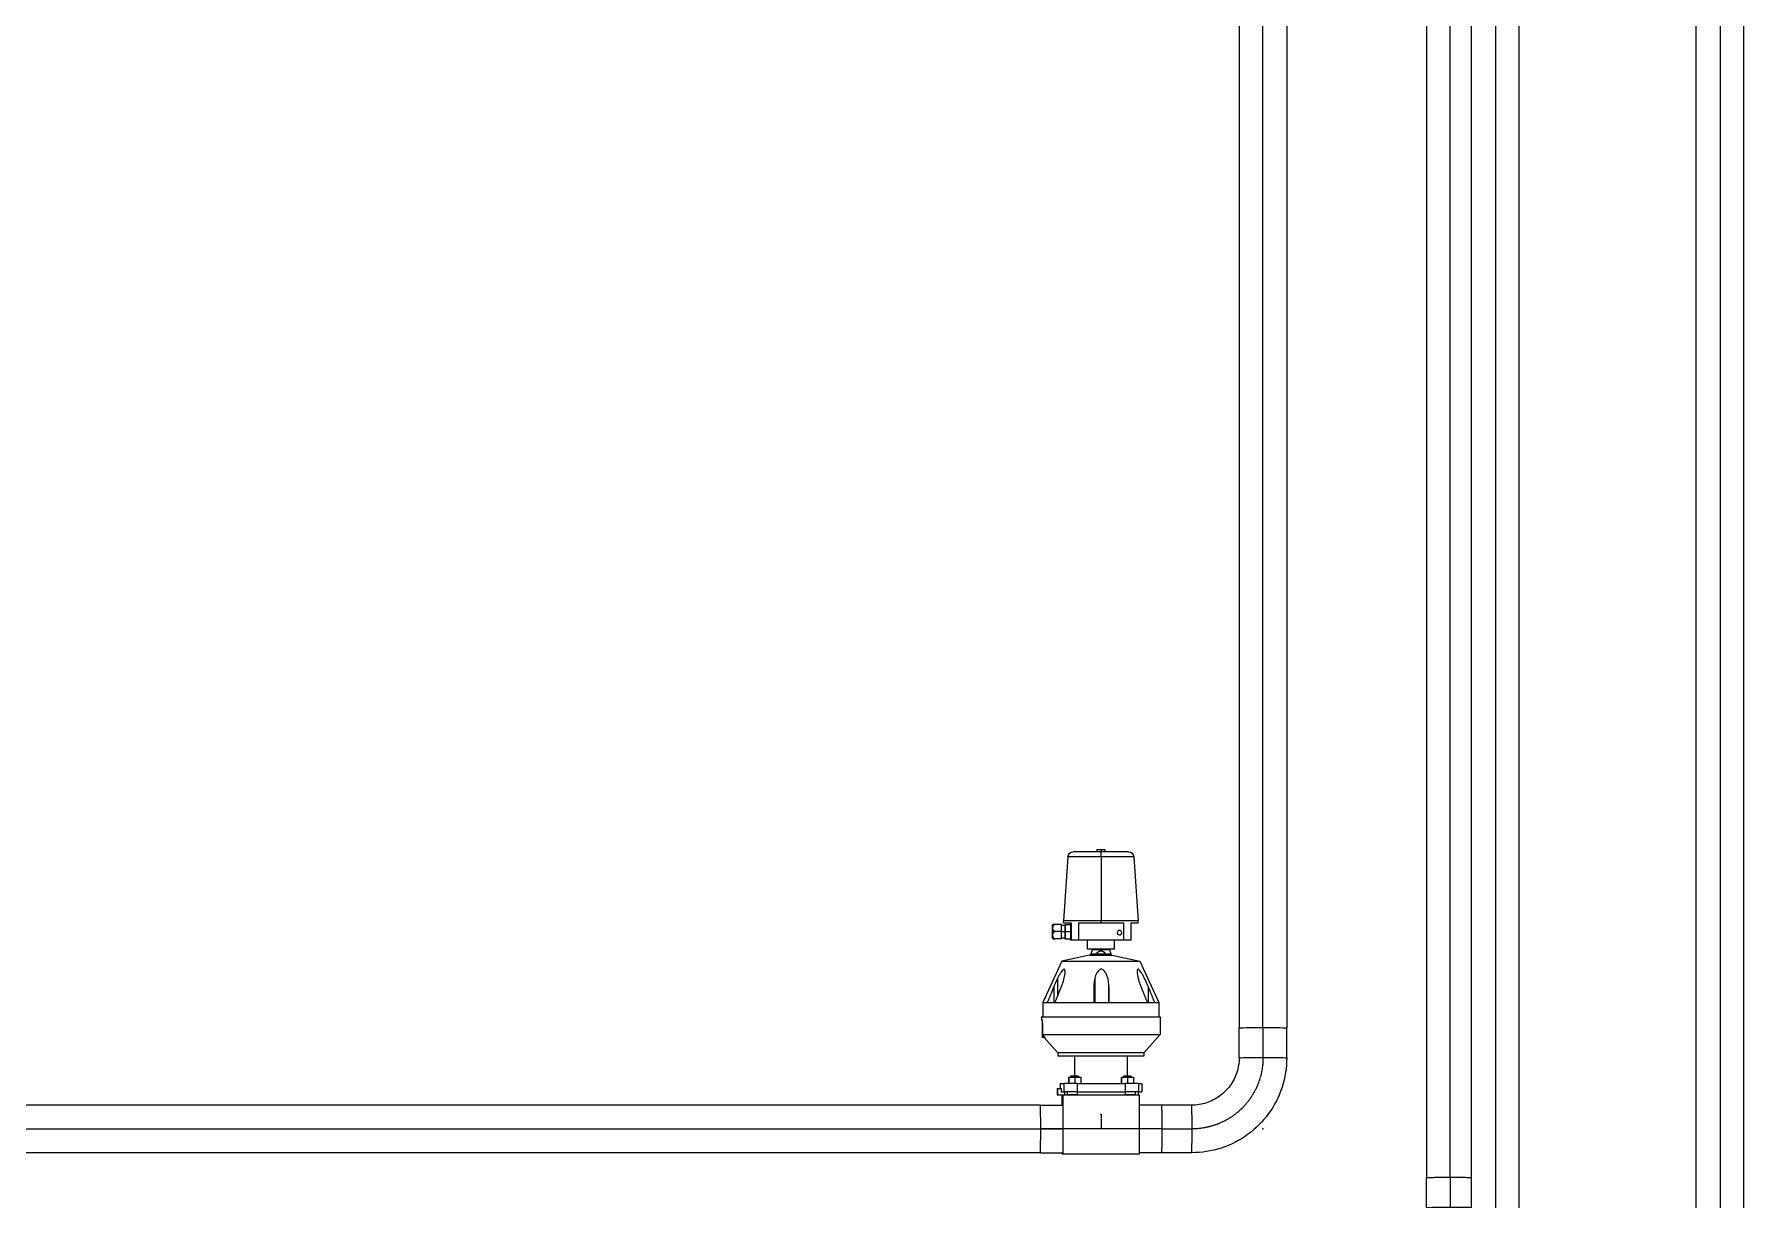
# Model space of a CAD drawing. Header units: millimetres. Extents: x 48717 to 75522, y 76128 to 88842.
# Drawn here: x 73240 to 75522, y 80675 to 82232 of the extents above; entities that cross this region are included whole.
import ezdxf

# ---------------------------------------------------------------- set-up
doc = ezdxf.new("R2010")
doc.units = ezdxf.units.MM
doc.linetypes.add('CENTER2', pattern=[1.125, 0.75, -0.125, 0.125, -0.125])
for name, color, linetype in [('Top (Plan) View2-CENTER', 1, 'CENTER2'), ('Top (Plan) View2-DV20-S1B-002c', 140, 'Continuous'), ('Top (Plan) View2-DV20-S1B-002d', 140, 'Continuous'), ('Top (Plan) View2-DV90-S1B-002c', 120, 'Continuous'), ('Top (Plan) View2-DV90-S1B-002d', 120, 'Continuous')]:
    doc.layers.add(name, color=color, linetype=linetype)

# ---------------------------------------------------------------- blocks, each defined once
blk = doc.blocks.new('*U1005')
at = {"layer": 'Top (Plan) View2-CENTER'}
blk.add_line((71488.3, 80770), (74583.3, 80770), dxfattribs=at)
at = {"layer": 'Top (Plan) View2-DV20-S1B-002c', "color": 0, "linetype": 'ByBlock', "lineweight": -2}
for p, q in [((74583.3, 80801.7), (71488, 80801.7)), ((74583.3, 80738.2), (72440.9, 80738.2))]:
    blk.add_line(p, q, dxfattribs=at)
for major_axis, start_param, end_param in [((0, -31.7), 1.570796, 3.141593), ((0, -31.8), 0, 1.570796)]:
    blk.add_ellipse((74583.3, 80770), major_axis=major_axis, ratio=0.01, start_param=start_param, end_param=end_param, dxfattribs=at)
blk = doc.blocks.new('*U1021')
at = {"layer": 'Top (Plan) View2-CENTER'}
for p, q in [((74663.2, 80789.5), (74664.3, 80789.5)), ((74664.3, 80789.5), (74664.3, 80770)), ((74745.3, 80770), (74583.6, 80770))]:
    blk.add_line(p, q, dxfattribs=at)
at = {"layer": 'Top (Plan) View2-DV20-S1B-002c', "color": 0, "linetype": 'ByBlock', "lineweight": -2}
for p, q in [((74658.6, 81143), (74658.6, 81140)), ((74658.6, 81143), (74658.7, 81143)), ((74658.7, 81143), (74658.7, 81140)), ((74658.7, 81143), (74659.2, 81143)), ((74659.2, 81143), (74659.2, 81140)), ((74659.2, 81143), (74659.2, 81140)), ((74659.2, 81143), (74659.2, 81143)), ((74659.2, 81143), (74664.3, 81143)), ((74664.3, 81143), (74664.3, 81140)), ((74664.3, 81143), (74669.2, 81143)), ((74669.2, 81143), (74669.2, 81140)), ((74619.9, 81133.5), (74613.9, 81048)), ((74664.3, 81133.5), (74619.9, 81133.5)), ((74664.3, 81140), (74626.9, 81140)), ((74700.9, 81140), (74664.3, 81140)), ((74664.3, 81133.5), (74664.4, 81048)), ((74707.9, 81133.5), (74664.3, 81133.5)), ((74707.9, 81133.5), (74713.9, 81048)), ((74599.2, 81033.5), (74599.2, 81033.5)), ((74602.4, 81033.5), (74599.4, 81033.5)), ((74611.4, 81043), (74602.4, 81043)), ((74611.4, 81033.5), (74602.4, 81033.5)), ((74611.4, 81033.5), (74611.4, 81043)), ((74611.4, 81042), (74616.3, 81042)), ((74611.4, 81033.5), (74616.4, 81033.5)), ((74611.4, 81024), (74611.4, 81033.5)), ((74664.4, 81048), (74613.9, 81048)), ((74613.9, 81045), (74613.9, 81048)), ((74613.9, 81045), (74624.2, 81045)), ((74616.4, 81043), (74616.2, 81043)), ((74616.2, 81043), (74616.2, 81042)), ((74616.4, 81043), (74624, 81043)), ((74616.4, 81033.5), (74616.4, 81043)), ((74616.4, 81033.5), (74624, 81033.5)), ((74616.4, 81024), (74616.4, 81033.5)), ((74623.6, 81043), (74623.6, 81045)), ((74624, 81033.5), (74624, 81043)), ((74624, 81024), (74624, 81033.5)), ((74624.2, 81045), (74624.2, 81022)), ((74634.3, 81045), (74664.4, 81045)), ((74634.3, 81022), (74634.3, 81045)), ((74664.4, 81045), (74664.4, 81048)), ((74713.9, 81048), (74664.4, 81048)), ((74664.4, 81045), (74694.3, 81045)), ((74691.8, 81032), (74691.8, 81032)), ((74694.3, 81045), (74694.3, 81022)), ((74704.2, 81022), (74704.2, 81045)), ((74704.2, 81045), (74713.9, 81045)), ((74713.9, 81045), (74713.9, 81048)), ((74611.4, 81024), (74602.4, 81024)), ((74611.4, 81025), (74616.3, 81025)), ((74616.2, 81025), (74616.2, 81024)), ((74616.2, 81024), (74616.4, 81024)), ((74616.4, 81024), (74624, 81024)), ((74623.6, 81022), (74623.6, 81024)), ((74624.2, 81022), (74623.6, 81022)), ((74634.3, 81022), (74624.2, 81022)), ((74694.3, 81022), (74634.3, 81022)), ((74645.9, 81010), (74645.9, 81022)), ((74681.9, 81010), (74645.9, 81010)), ((74652.4, 81009), (74650.4, 81004)), ((74652.4, 81009), (74650.4, 81004)), ((74650.4, 81004), (74650.4, 81004)), ((74650.4, 81004), (74650.4, 81003)), ((74650.4, 81004), (74657.8, 81004)), ((74650.4, 81004), (74650.4, 81003)), ((74652.4, 81009), (74652.4, 81009)), ((74675.4, 81009), (74652.4, 81009)), ((74657.8, 81004), (74670.2, 81004)), ((74657.8, 81004), (74657.8, 81004)), ((74658.9, 81009), (74658.9, 81010)), ((74663.9, 81009), (74663.9, 81010)), ((74668.9, 81009), (74668.9, 81010)), ((74670.2, 81004), (74677.4, 81004)), ((74670.2, 81004), (74670.2, 81004)), ((74675.4, 81009), (74677.4, 81004)), ((74677.4, 81004), (74677.4, 81003)), ((74681.9, 81010), (74681.9, 81022)), ((74704.2, 81022), (74694.3, 81022)), ((74611.9, 80994), (74586.4, 80939)), ((74611.9, 80994), (74586.4, 80939)), ((74648.9, 81002), (74611.9, 80994)), ((74648.9, 81002), (74611.9, 80994)), ((74611.9, 80994), (74611.9, 80994)), ((74611.9, 80994), (74715.9, 80994)), ((74648.9, 81002), (74648.9, 81002)), ((74648.9, 81002), (74678.9, 81002)), ((74650.4, 81003), (74650.4, 81003)), ((74650.4, 81003), (74677.4, 81003)), ((74650.9, 81003), (74650.9, 81002)), ((74650.9, 81003), (74650.9, 81002)), ((74676.9, 81003), (74676.9, 81002)), ((74678.9, 81002), (74715.9, 80994)), ((74715.9, 80994), (74741.4, 80939)), ((74601.1, 80960), (74601.1, 80939)), ((74606.1, 80971.1), (74606.1, 80947.2)), ((74655.9, 80971.1), (74655.9, 80939)), ((74674.6, 80960), (74674.6, 80939)), ((74727.2, 80960), (74727.2, 80939)), ((74586.4, 80939), (74586.4, 80939)), ((74586.4, 80939), (74586.4, 80919.5)), ((74586.4, 80939), (74592.6, 80939)), ((74586.4, 80939), (74586.4, 80919.5)), ((74592.6, 80939), (74602.8, 80939)), ((74602.8, 80939), (74654.7, 80939)), ((74654.7, 80939), (74674.7, 80939)), ((74674.7, 80939), (74725.9, 80939)), ((74725.9, 80939), (74735.7, 80939)), ((74735.7, 80939), (74741.4, 80939)), ((74741.4, 80939), (74741.4, 80919.5)), ((74584.9, 80919.5), (74584.9, 80919.5)), ((74584.9, 80919.5), (74584.9, 80915)), ((74584.9, 80919.5), (74742.9, 80919.5)), ((74584.9, 80919.5), (74584.9, 80915)), ((74584.9, 80915), (74584.9, 80915)), ((74584.9, 80915), (74585.9, 80915)), ((74585.6, 80915), (74585.6, 80896)), ((74585.8, 80895.8), (74585.8, 80915)), ((74585.9, 80896), (74585.9, 80915)), ((74742.9, 80919.5), (74742.9, 80896)), ((74585.6, 80896), (74585.8, 80895.8)), ((74585.9, 80903), (74585.8, 80903)), ((74585.8, 80895.8), (74585.8, 80892)), ((74585.8, 80892), (74586, 80892)), ((74585.9, 80896), (74742.9, 80896)), ((74586, 80895.8), (74585.9, 80896)), ((74586, 80892), (74586, 80895.8)), ((74589.4, 80892), (74586, 80892)), ((74605.9, 80872), (74588.4, 80892)), ((74605.9, 80872), (74588.4, 80892)), ((74721.9, 80872), (74742.9, 80896)), ((74605.9, 80872), (74605.9, 80872)), ((74605.9, 80872), (74721.9, 80872)), ((74606.4, 80872), (74606.4, 80867)), ((74606.4, 80872), (74606.4, 80867)), ((74606.4, 80867), (74606.4, 80867)), ((74721.4, 80867), (74606.4, 80867)), ((74628.9, 80867), (74628.9, 80840.5)), ((74628.9, 80867), (74628.9, 80840.5)), ((74698.9, 80867), (74698.9, 80840.5)), ((74721.4, 80872), (74721.4, 80867)), ((74605.8, 80824), (74606, 80824)), ((74605.8, 80824), (74605.8, 80815.5)), ((74606, 80824), (74611, 80824)), ((74606, 80824), (74606, 80815.5)), ((74609.4, 80830.5), (74614.5, 80830.5)), ((74609.4, 80830.5), (74609.4, 80824)), ((74611, 80824), (74611, 80819.5)), ((74632.5, 80830.5), (74614.5, 80830.5)), ((74614.5, 80830.5), (74614.5, 80819.5)), ((74620.5, 80838.9), (74620.6, 80838.9)), ((74620.5, 80838.9), (74620.5, 80830.5)), ((74620.6, 80838.9), (74621.2, 80838.9)), ((74620.6, 80838.9), (74620.6, 80830.5)), ((74621.2, 80838.9), (74621.3, 80838.9)), ((74621.2, 80838.9), (74621.2, 80830.5)), ((74621.3, 80838.9), (74629.3, 80838.9)), ((74621.3, 80838.9), (74621.3, 80830.5)), ((74623.6, 80840.5), (74623.6, 80840.5)), ((74623.6, 80840.5), (74623.6, 80838.9)), ((74624.2, 80840.5), (74623.6, 80840.5)), ((74623.6, 80840.5), (74623.6, 80838.9)), ((74624.2, 80840.5), (74624.2, 80840.5)), ((74624.2, 80840.5), (74624.2, 80838.9)), ((74634.2, 80840.5), (74624.2, 80840.5)), ((74624.2, 80840.5), (74624.2, 80838.9)), ((74629.3, 80838.9), (74637.3, 80838.9)), ((74629.3, 80838.9), (74629.3, 80830.5)), ((74632.5, 80830.5), (74696.3, 80830.5)), ((74632.5, 80830.5), (74632.5, 80819.5)), ((74634.2, 80840.5), (74634.2, 80838.9)), ((74637.3, 80838.9), (74637.3, 80830.5)), ((74691.2, 80838.9), (74691.3, 80838.9)), ((74691.2, 80838.9), (74691.2, 80830.5)), ((74691.3, 80838.9), (74699.3, 80838.9)), ((74691.3, 80838.9), (74691.3, 80830.5)), ((74694.2, 80840.5), (74694.2, 80840.5)), ((74694.2, 80840.5), (74694.2, 80838.9)), ((74704.2, 80840.5), (74694.2, 80840.5)), ((74694.2, 80840.5), (74694.2, 80838.9)), ((74714, 80830.5), (74696.3, 80830.5)), ((74696.3, 80830.5), (74696.3, 80819.5)), ((74699.3, 80838.9), (74707.3, 80838.9)), ((74699.3, 80838.9), (74699.3, 80830.5)), ((74704.2, 80840.5), (74704.2, 80838.9)), ((74707.3, 80838.9), (74707.3, 80830.5)), ((74714, 80830.5), (74718.4, 80830.5)), ((74714, 80830.5), (74714, 80819.5)), ((74718.4, 80830.5), (74718.4, 80819.5)), ((74583.3, 80801.7), (74613.3, 80801.7)), ((74605.8, 80815.5), (74606, 80815.5)), ((74606, 80815.5), (74615.6, 80815.5)), ((74611, 80819.5), (74614.5, 80819.5)), ((74613.6, 80814.9), (74612.4, 80814.9)), ((74612.4, 80801.7), (74612.4, 80814.9)), ((74613.6, 80736.5), (74613.6, 80814.9)), ((74715.6, 80814.9), (74613.6, 80814.9)), ((74632.5, 80819.5), (74614.5, 80819.5)), ((74615.6, 80819.5), (74615.6, 80815.5)), ((74615.6, 80815.5), (74618.9, 80815.5)), ((74618.9, 80819.5), (74618.9, 80815.5)), ((74632.4, 80815.5), (74618.9, 80815.5)), ((74626.4, 80814.9), (74626.4, 80815.5)), ((74632.4, 80819.5), (74632.4, 80815.5)), ((74632.4, 80815.5), (74696.3, 80815.5)), ((74632.5, 80819.5), (74696.3, 80819.5)), ((74664.3, 80814.9), (74664.3, 80815.5)), ((74696.3, 80819.5), (74696.3, 80815.5)), ((74714, 80819.5), (74696.3, 80819.5)), ((74709.5, 80815.5), (74696.3, 80815.5)), ((74701.4, 80814.9), (74701.4, 80815.5)), ((74709.5, 80819.5), (74709.5, 80815.5)), ((74709.5, 80815.5), (74713.9, 80815.5)), ((74713.9, 80819.5), (74713.9, 80815.5)), ((74714, 80819.5), (74718.4, 80819.5)), ((74715.6, 80736.5), (74715.6, 80814.9)), ((74745.3, 80801.7), (74715.6, 80801.7)), ((74583.6, 80770), (74613.6, 80770)), ((74745.6, 80770), (74715.6, 80770)), ((74583.3, 80738.2), (74613.3, 80738.2)), ((74612.4, 80736.5), (74612.4, 80738.2)), ((74612.4, 80736.5), (74613.6, 80736.5)), ((74613.6, 80736.5), (74715.6, 80736.5)), ((74745.3, 80738.2), (74715.6, 80738.2))]:
    blk.add_line(p, q, dxfattribs=at)
at = {"layer": 'Top (Plan) View2-DV20-S1B-002c', "color": 0, "linetype": 'ByBlock', "lineweight": -2, "extrusion": (0, 0, -1)}
for centre, start, end in [((-74626.9, 81133), 4, 90), ((-74700.9, 81133), 90, 176)]:
    blk.add_arc(centre, 7, start, end, dxfattribs=at)
at = {"layer": 'Top (Plan) View2-DV20-S1B-002c', "color": 0, "linetype": 'ByBlock', "lineweight": -2}
for centre, major_axis, ratio, start_param, end_param in [((74664.3, 81133), (0, -7), 0.01, 1.640609, 3.141593), ((74688.8, 81032), (0, 3), 0.99995, -1.570796, 1.570796), ((74688.8, 81032), (0, 3), 0.99995, 1.570796, 4.712389), ((74688.8, 81032), (0, 3), 0.99995, -1.570796, -0.001667), ((74688.8, 81032), (0, 3), 0.99995, 3.143259, 4.712389), ((74585.9, 80903), (0, -9), 0.01, 3.64596, 4.712389), ((74585.9, 80903), (0, -9), 0.01, 4.712389, 6.942893), ((74583.3, 80770), (0, -31.7), 0.01, 1.570796, 3.141593), ((74613.3, 80770), (0, -31.8), 0.01, 1.570796, 3.141593), ((74745.3, 80770), (0, -31.8), 0.01, 1.570796, 3.141593), ((74583.3, 80770), (0, -31.7), 0.01, 0, 1.570796), ((74613.3, 80770), (0, -31.7), 0.01, 0, 1.570796), ((74745.3, 80770), (0, -31.7), 0.01, 0, 1.570796)]:
    blk.add_ellipse(centre, major_axis=major_axis, ratio=ratio, start_param=start_param, end_param=end_param, dxfattribs=at)
at = {"layer": 'Top (Plan) View2-DV20-S1B-002c', "color": 0, "linetype": 'ByBlock', "lineweight": -2, "extrusion": (0, 0, -1)}
for centre, major_axis, start_param, end_param in [((74599.3, 81033.5), (0, 7.5), 4.712389, 7.853982), ((74599.3, 81033.5), (0, 7.5), 1.570796, 4.712389), ((74616.3, 81033.5), (0, 8.5), 0, 1.570796), ((74616.3, 81033.5), (0, 8.5), 1.570796, 3.141593)]:
    blk.add_ellipse(centre, major_axis=major_axis, ratio=0.01, start_param=start_param, end_param=end_param, dxfattribs=at)
at = {"layer": 'Top (Plan) View2-DV20-S1B-002c', "color": 0, "linetype": 'ByBlock', "lineweight": -2}
for points, knots in [([(74599.2, 81033.5), (74599.2, 81034.3), (74599.2, 81035), (74599.2, 81036.5), (74599.2, 81037.2), (74599.2, 81038.5), (74599.2, 81039.1), (74599.3, 81040), (74599.3, 81040.4), (74599.3, 81040.8), (74599.3, 81041), (74599.3, 81041.1), (74599.3, 81041.2), (74599.3, 81041.4), (74599.3, 81041.4), (74599.3, 81041.5), (74599.3, 81041.6), (74599.4, 81041.8), (74599.4, 81042), (74599.6, 81042.4), (74599.7, 81042.7), (74599.9, 81043)], [4.712389, 4.712389, 4.712389, 4.712389, 5.023678, 5.023678, 5.334967, 5.334967, 5.646256, 5.646256, 5.957545, 5.957545, 6.113189, 6.113189, 6.191012, 6.191012, 6.212132, 6.212132, 6.238143, 6.238143, 6.258368, 6.258368, 6.268834, 6.268834, 6.268834, 6.268834]), ([(74599.9, 81024), (74599.7, 81024.3), (74599.6, 81024.5), (74599.4, 81024.9), (74599.4, 81025.1), (74599.4, 81025.3), (74599.3, 81025.4), (74599.3, 81025.5), (74599.3, 81025.6), (74599.3, 81025.7), (74599.3, 81025.7), (74599.3, 81025.8), (74599.3, 81025.9), (74599.3, 81026.2), (74599.3, 81026.5), (74599.3, 81027.3), (74599.2, 81027.8), (74599.2, 81029), (74599.2, 81029.6), (74599.2, 81031.1), (74599.2, 81031.8), (74599.2, 81032.9), (74599.2, 81033.2), (74599.2, 81033.5)], [3.155944, 3.155944, 3.155944, 3.155944, 3.165588, 3.165588, 3.183646, 3.183646, 3.204003, 3.204003, 3.226554, 3.226554, 3.261856, 3.261856, 3.351181, 3.351181, 3.66247, 3.66247, 3.973759, 3.973759, 4.285048, 4.285048, 4.596337, 4.596337, 4.712389, 4.712389, 4.712389, 4.712389]), ([(74602.4, 81043), (74602.3, 81043), (74602.2, 81043), (74601.9, 81043), (74601.7, 81043), (74601.2, 81043), (74600.9, 81043), (74600.1, 81043), (74599.9, 81043), (74599.9, 81043), (74599.9, 81043), (74599.9, 81043), (74599.9, 81043)], [1.9853157, 1.9853157, 1.9853157, 1.9853157, 2.007364, 2.007364, 2.0862706, 2.0862706, 2.2026024, 2.2026024, 2.5890042, 2.5890042, 2.5890042, 2.6025507, 2.6025507, 2.6025507, 2.6025507]), ([(74602.4, 81033.5), (74602.4, 81033.5), (74602.3, 81033.5), (74602, 81033.6), (74601.7, 81033.8), (74601.2, 81034.2), (74601, 81034.5), (74600.2, 81035.8), (74600, 81037.1), (74600, 81038.2), (74600, 81039.3), (74600.2, 81040.7), (74600.9, 81042), (74601.2, 81042.3), (74601.7, 81042.7), (74601.9, 81042.8), (74602.2, 81042.9), (74602.3, 81043), (74602.4, 81043)], [1.985316, 1.985316, 1.985316, 1.985316, 2.007364, 2.007364, 2.086271, 2.086271, 2.202602, 2.202602, 2.589004, 2.589004, 2.589004, 2.975406, 2.975406, 3.091738, 3.091738, 3.170644, 3.170644, 3.192693, 3.192693, 3.192693, 3.192693]), ([(74602.4, 81024), (74602.3, 81024), (74602.2, 81024), (74601.9, 81024.1), (74601.7, 81024.3), (74601.2, 81024.7), (74600.9, 81025), (74600.2, 81026.3), (74600, 81027.6), (74600, 81028.7), (74600, 81029.8), (74600.2, 81031.2), (74601, 81032.5), (74601.2, 81032.8), (74601.7, 81033.2), (74602, 81033.3), (74602.3, 81033.4), (74602.4, 81033.5), (74602.4, 81033.5)], [1.985316, 1.985316, 1.985316, 1.985316, 2.007364, 2.007364, 2.086271, 2.086271, 2.202602, 2.202602, 2.589004, 2.589004, 2.589004, 2.975406, 2.975406, 3.091738, 3.091738, 3.170644, 3.170644, 3.192693, 3.192693, 3.192693, 3.192693]), ([(74599.9, 81024), (74599.9, 81024), (74599.9, 81024), (74599.9, 81024), (74599.9, 81024), (74600.1, 81024), (74600.9, 81024), (74601.2, 81024), (74601.7, 81024), (74601.9, 81024), (74602.2, 81024), (74602.3, 81024), (74602.4, 81024)], [2.5754577, 2.5754577, 2.5754577, 2.5754577, 2.5890042, 2.5890042, 2.5890042, 2.9754061, 2.9754061, 3.0917378, 3.0917378, 3.1706444, 3.1706444, 3.1926927, 3.1926927, 3.1926927, 3.1926927]), ([(74611.3, 80960), (74611.7, 80961.1), (74612.2, 80962.2), (74612.5, 80963.2), (74613.5, 80965.9), (74614.4, 80968.8), (74615.4, 80973), (74615.6, 80974.4), (74616.1, 80977), (74616.2, 80978.3), (74616.2, 80980.4), (74616.2, 80981.3), (74615.9, 80982.4), (74615.7, 80982.7), (74615.3, 80983.1), (74615.1, 80983.2), (74614.5, 80983.2), (74614.2, 80983.1), (74613.6, 80982.7), (74613.2, 80982.4), (74612.2, 80981.3), (74611.5, 80980.4), (74610.1, 80978.3), (74609.3, 80977), (74607.8, 80974.4), (74607.1, 80973), (74606.3, 80971.4), (74606.2, 80971.3), (74606.1, 80971.1)], [-0.344199, -0.344199, -0.344199, -0.344199, 0, 0, 0, 0.872405, 0.872405, 1.308607, 1.308607, 1.74481, 1.74481, 2.088622, 2.088622, 2.260528, 2.260528, 2.432434, 2.432434, 2.60434, 2.60434, 2.776246, 2.776246, 3.120058, 3.120058, 3.556261, 3.556261, 3.992463, 3.992463, 4.041019, 4.041019, 4.041019, 4.041019]), ([(74674.6, 80960), (74674.6, 80961.1), (74674.5, 80962.2), (74674.4, 80963.2), (74674.2, 80965.9), (74673.8, 80968.8), (74672.7, 80973), (74672.2, 80974.4), (74671.1, 80977), (74670.5, 80978.3), (74669.2, 80980.4), (74668.4, 80981.3), (74667.1, 80982.4), (74666.6, 80982.7), (74665.6, 80983.1), (74665, 80983.2), (74663.9, 80983.2), (74663.4, 80983.1), (74662.3, 80982.7), (74661.9, 80982.4), (74660.5, 80981.3), (74659.8, 80980.4), (74658.5, 80978.3), (74657.8, 80977), (74656.8, 80974.4), (74656.3, 80973), (74655.9, 80971.4), (74655.9, 80971.3), (74655.9, 80971.1)], [-0.344199, -0.344199, -0.344199, -0.344199, 0, 0, 0, 0.872405, 0.872405, 1.308607, 1.308607, 1.74481, 1.74481, 2.088622, 2.088622, 2.260528, 2.260528, 2.432434, 2.432434, 2.60434, 2.60434, 2.776246, 2.776246, 3.120058, 3.120058, 3.556261, 3.556261, 3.992463, 3.992463, 4.041019, 4.041019, 4.041019, 4.041019]), ([(74727.2, 80960), (74726.7, 80961.1), (74726.3, 80962.2), (74725.8, 80963.2), (74724.7, 80965.9), (74723.3, 80968.8), (74721.2, 80973), (74720.5, 80974.4), (74719, 80977), (74718.2, 80978.3), (74716.8, 80980.4), (74716.1, 80981.3), (74715.1, 80982.4), (74714.8, 80982.7), (74714.1, 80983.1), (74713.8, 80983.2), (74713.3, 80983.2), (74713, 80983.1), (74712.7, 80982.7), (74712.6, 80982.4), (74712.3, 80981.3), (74712.2, 80980.4), (74712.3, 80978.3), (74712.4, 80977), (74712.9, 80974.4), (74713.2, 80973), (74713.6, 80971.4), (74713.6, 80971.3), (74713.6, 80971.1)], [-0.344199, -0.344199, -0.344199, -0.344199, 0, 0, 0, 0.872405, 0.872405, 1.308607, 1.308607, 1.74481, 1.74481, 2.088622, 2.088622, 2.260528, 2.260528, 2.432434, 2.432434, 2.60434, 2.60434, 2.776246, 2.776246, 3.120058, 3.120058, 3.556261, 3.556261, 3.992463, 3.992463, 4.041019, 4.041019, 4.041019, 4.041019]), ([(74606.1, 80971.1), (74604.8, 80968.5), (74603.5, 80965.7), (74602, 80962.2), (74601.6, 80961.1), (74601.1, 80960)], [-6.498344, -6.498344, -6.498344, -6.498344, -5.674495, -5.674495, -5.330296, -5.330296, -5.330296, -5.330296]), ([(74655.9, 80971.1), (74655.2, 80968.5), (74654.8, 80965.7), (74654.6, 80962.2), (74654.6, 80961.1), (74654.6, 80960)], [-6.498344, -6.498344, -6.498344, -6.498344, -5.674495, -5.674495, -5.330296, -5.330296, -5.330296, -5.330296]), ([(74713.6, 80971.1), (74714.3, 80968.5), (74715.2, 80965.7), (74716.5, 80962.2), (74716.9, 80961.1), (74717.3, 80960)], [-6.498344, -6.498344, -6.498344, -6.498344, -5.674495, -5.674495, -5.330296, -5.330296, -5.330296, -5.330296])]:
    blk.add_open_spline(points, degree=3, knots=knots, dxfattribs=at)
for points, weights in [([(74657.8, 81004), (74664, 81011), (74670.2, 81004)], [1.01663362177, 1.14371282449, 1.01663362177]), ([(74601.1, 80960), (74597.2, 80950.2), (74592.6, 80939)], [1.00987120158, 1.00755539146, 1.00061951826]), ([(74602.8, 80939), (74607.3, 80950.2), (74611.3, 80960)], [1.00061951826, 1.00755539146, 1.00987120158]), ([(74654.6, 80960), (74654.6, 80950.2), (74654.7, 80939)], [1.00987120158, 1.00755539146, 1.00061951826]), ([(74674.7, 80939), (74674.6, 80950.2), (74674.6, 80960)], [1.00061951826, 1.00755539146, 1.00987120158]), ([(74717.3, 80960), (74721.3, 80950.2), (74725.9, 80939)], [1.00987120158, 1.00755539146, 1.00061951826]), ([(74735.7, 80939), (74731.2, 80950.2), (74727.2, 80960)], [1.00061951826, 1.00755539146, 1.00987120158])]:
    blk.add_rational_spline(points, weights, degree=2, dxfattribs=at)
blk.add_open_spline([(74586, 80895.8), (74587.1, 80894.5), (74588.3, 80893.3), (74589.4, 80892)], degree=3, dxfattribs=at)
blk = doc.blocks.new('*U1026')
at = {"layer": 'Top (Plan) View2-CENTER'}
for p, q in [((74880.3, 80905), (74880.3, 80865)), ((74745.6, 80770), (74785.3, 80770))]:
    blk.add_line(p, q, dxfattribs=at)
at = {"layer": 'Top (Plan) View2-CENTER', "extrusion": (0, 0, -1)}
blk.add_ellipse((74785.3, 80865), major_axis=(-67.2, 67.2), ratio=0.9999, start_param=-3.926941, end_param=-2.356144, dxfattribs=at)
at = {"layer": 'Top (Plan) View2-CENTER'}
blk.add_point((74880.3, 80770), dxfattribs=at)
at = {"layer": 'Top (Plan) View2-DV20-S1B-002c', "color": 0, "linetype": 'ByBlock', "lineweight": -2}
for p, q in [((74848.5, 80865), (74848.5, 80905)), ((74912, 80865), (74912, 80905)), ((74785.3, 80801.7), (74745.3, 80801.7)), ((74785.3, 80738.2), (74745.3, 80738.2))]:
    blk.add_line(p, q, dxfattribs=at)
at = {"layer": 'Top (Plan) View2-DV20-S1B-002c', "color": 0, "linetype": 'ByBlock', "lineweight": -2, "extrusion": (0, 0, -1)}
for centre, major_axis, start_param, end_param in [((74880.3, 80905), (-31.8, 0), 0, 3.141593), ((74880.3, 80865), (-31.8, 0), 0.009999, 3.141593), ((74880.3, 80865), (-31.7, 0), 0, 0.009999)]:
    blk.add_ellipse(centre, major_axis=major_axis, ratio=0.01, start_param=start_param, end_param=end_param, dxfattribs=at)
at = {"layer": 'Top (Plan) View2-DV20-S1B-002c', "color": 0, "linetype": 'ByBlock', "lineweight": -2}
for centre, start_param, end_param in [((74745.3, 80770), 0.000001, 3.146593), ((74785.3, 80770), 0, 3.141593)]:
    blk.add_ellipse(centre, major_axis=(0, -31.7), ratio=0.009999, start_param=start_param, end_param=end_param, dxfattribs=at)
for points in [[(74848.5, 80865), (74848.5, 80858.3), (74847.5, 80851.7), (74843.4, 80839.1), (74840.4, 80833.2), (74832.6, 80822.4), (74827.8, 80817.7), (74817.1, 80809.9), (74811.1, 80806.9), (74798.6, 80802.8), (74791.9, 80801.7), (74785.3, 80801.7)], [(74912, 80865), (74912, 80851.7), (74909.9, 80838.4), (74901.7, 80813.2), (74895.6, 80801.2), (74880, 80779.7), (74870.5, 80770.2), (74849.1, 80754.6), (74837.1, 80748.5), (74811.8, 80740.3), (74798.6, 80738.2), (74785.3, 80738.2)]]:
    blk.add_open_spline(points, degree=3, knots=[0, 0, 0, 0, 0.314159, 0.314159, 0.628319, 0.628319, 0.942478, 0.942478, 1.256637, 1.256637, 1.570796, 1.570796, 1.570796, 1.570796], dxfattribs=at)
blk = doc.blocks.new('*U1028')
at = {"layer": 'Top (Plan) View2-CENTER'}
blk.add_line((74880.3, 80905.3), (74880.3, 83717.5), dxfattribs=at)
at = {"layer": 'Top (Plan) View2-DV20-S1B-002c', "color": 0, "linetype": 'ByBlock', "lineweight": -2}
for p, q in [((74848.5, 83717.5), (74848.5, 80905)), ((74912, 83717.5), (74912, 80905))]:
    blk.add_line(p, q, dxfattribs=at)
for start_param, end_param in [(1.570796, 3.141593), (0, 1.570796)]:
    blk.add_ellipse((74880.3, 83717.5), major_axis=(31.8, 0), ratio=0.01, start_param=start_param, end_param=end_param, dxfattribs=at)
at = {"layer": 'Top (Plan) View2-DV20-S1B-002c', "color": 0, "linetype": 'ByBlock', "lineweight": -2, "extrusion": (0, 0, -1)}
for start_param, end_param in [(0, 1.570796), (1.570796, 3.141593)]:
    blk.add_ellipse((74880.3, 80905), major_axis=(-31.8, 0), ratio=0.01, start_param=start_param, end_param=end_param, dxfattribs=at)
blk = doc.blocks.new('*U1030')
at = {"layer": 'Top (Plan) View2-CENTER'}
for p, q in [((75130.3, 80705.1), (75130.3, 80665.1)), ((74995.6, 80570.1), (75035.3, 80570.1))]:
    blk.add_line(p, q, dxfattribs=at)
at = {"layer": 'Top (Plan) View2-CENTER', "extrusion": (0, 0, -1)}
blk.add_ellipse((75035.3, 80665.1), major_axis=(-67.2, 67.2), ratio=0.9999, start_param=2.356244, end_param=3.927041, dxfattribs=at)
at = {"layer": 'Top (Plan) View2-CENTER'}
blk.add_point((75130.3, 80570.1), dxfattribs=at)
at = {"layer": 'Top (Plan) View2-DV90-S1B-002c', "color": 0, "linetype": 'ByBlock', "lineweight": -2}
for p, q in [((75098.6, 80665.1), (75098.6, 80705.1)), ((75035.3, 80601.9), (74995.3, 80601.9)), ((75035.3, 80538.4), (74995.3, 80538.4))]:
    blk.add_line(p, q, dxfattribs=at)
at = {"layer": 'Top (Plan) View2-DV90-S1B-002c', "color": 0, "linetype": 'ByBlock', "lineweight": -2, "extrusion": (0, 0, -1)}
for centre, start_param, end_param in [((75130.3, 80705.1), 0, 2.683725), ((75130.3, 80665.1), 0.009999, 2.683714), ((75130.3, 80665.1), 0, 0.009999)]:
    blk.add_ellipse(centre, major_axis=(-31.7, 0), ratio=0.01, start_param=start_param, end_param=end_param, dxfattribs=at)
at = {"layer": 'Top (Plan) View2-DV90-S1B-002c', "color": 0, "linetype": 'ByBlock', "lineweight": -2}
for centre, start_param, end_param in [((74995.3, 80570.1), 0.000002, 3.149205), ((75035.3, 80570.1), 0, 3.141593)]:
    blk.add_ellipse(centre, major_axis=(0, -31.7), ratio=0.009999, start_param=start_param, end_param=end_param, dxfattribs=at)
for points, knots in [([(75098.6, 80665.1), (75098.6, 80658.5), (75097.5, 80651.9), (75093.4, 80639.3), (75090.4, 80633.3), (75082.6, 80622.6), (75077.8, 80617.8), (75067.1, 80610.1), (75061.2, 80607), (75048.6, 80602.9), (75041.9, 80601.9), (75035.3, 80601.9)], [6.283182, 6.283182, 6.283182, 6.283182, 6.597341, 6.597341, 6.9115, 6.9115, 7.225659, 7.225659, 7.539819, 7.539819, 7.853978, 7.853978, 7.853978, 7.853978]), ([(75158.8, 80636.5), (75158, 80632.9), (75157, 80629.4), (75151.7, 80613.3), (75145.6, 80601.4), (75130, 80579.9), (75120.5, 80570.4), (75099.1, 80554.8), (75087.1, 80548.7), (75061.8, 80540.5), (75048.6, 80538.4), (75035.3, 80538.4)], [6.510848, 6.510848, 6.510848, 6.510848, 6.597341, 6.597341, 6.9115, 6.9115, 7.225659, 7.225659, 7.539819, 7.539819, 7.853978, 7.853978, 7.853978, 7.853978])]:
    blk.add_open_spline(points, degree=3, knots=knots, dxfattribs=at)
blk = doc.blocks.new('*U1033')
at = {"layer": 'Top (Plan) View2-CENTER'}
blk.add_line((75130.3, 80705.4), (75130.3, 83968), dxfattribs=at)
at = {"layer": 'Top (Plan) View2-DV90-S1B-002c', "color": 0, "linetype": 'ByBlock', "lineweight": -2}
blk.add_line((75098.5, 83968), (75098.6, 80705.1), dxfattribs=at)
at = {"layer": 'Top (Plan) View2-DV90-S1B-002c', "color": 0, "linetype": 'ByBlock', "lineweight": -2, "extrusion": (0, 0, -1)}
for start_param, end_param in [(0, 1.570796), (1.570796, 2.683725)]:
    blk.add_ellipse((75130.3, 80705.1), major_axis=(-31.7, 0), ratio=0.01, start_param=start_param, end_param=end_param, dxfattribs=at)
blk = doc.blocks.new('*U1034')
at = {"layer": 'Top (Plan) View2-CENTER'}
blk.add_line((75190.5, 84531.4), (75190.5, 80173.1), dxfattribs=at)
at = {"layer": 'Top (Plan) View2-DV20-S1B-002d', "color": 0, "linetype": 'ByBlock', "lineweight": -2}
for p, q in [((75158.8, 80173.1), (75158.8, 84531.7)), ((75222.3, 80173.1), (75222.3, 84531.7))]:
    blk.add_line(p, q, dxfattribs=at)
blk = doc.blocks.new('*U1037')
at = {"layer": 'Top (Plan) View2-CENTER'}
blk.add_line((75490.3, 85046.6), (75490.3, 79416.9), dxfattribs=at)
at = {"layer": 'Top (Plan) View2-DV90-S1B-002d', "color": 0, "linetype": 'ByBlock', "lineweight": -2}
for p, q in [((75458.5, 79416.9), (75458.5, 85046.9)), ((75522, 79416.9), (75522, 85046.9))]:
    blk.add_line(p, q, dxfattribs=at)

msp = doc.modelspace()

# ---------------------------------------------------------------- block references
at = {"layer": 'Top (Plan) View2-DV20-S1B-002c'}
for name in ['*U1028', '*U1021', '*U1026', '*U1005']:
    msp.add_blockref(name, (0, 0), dxfattribs=at)
at = {"layer": 'Top (Plan) View2-DV20-S1B-002d'}
msp.add_blockref('*U1034', (0, 0), dxfattribs=at)
at = {"layer": 'Top (Plan) View2-DV90-S1B-002c'}
for name in ['*U1033', '*U1030']:
    msp.add_blockref(name, (0, 0), dxfattribs=at)
at = {"layer": 'Top (Plan) View2-DV90-S1B-002d'}
msp.add_blockref('*U1037', (0, 0), dxfattribs=at)

doc.saveas('drawing.dxf')
